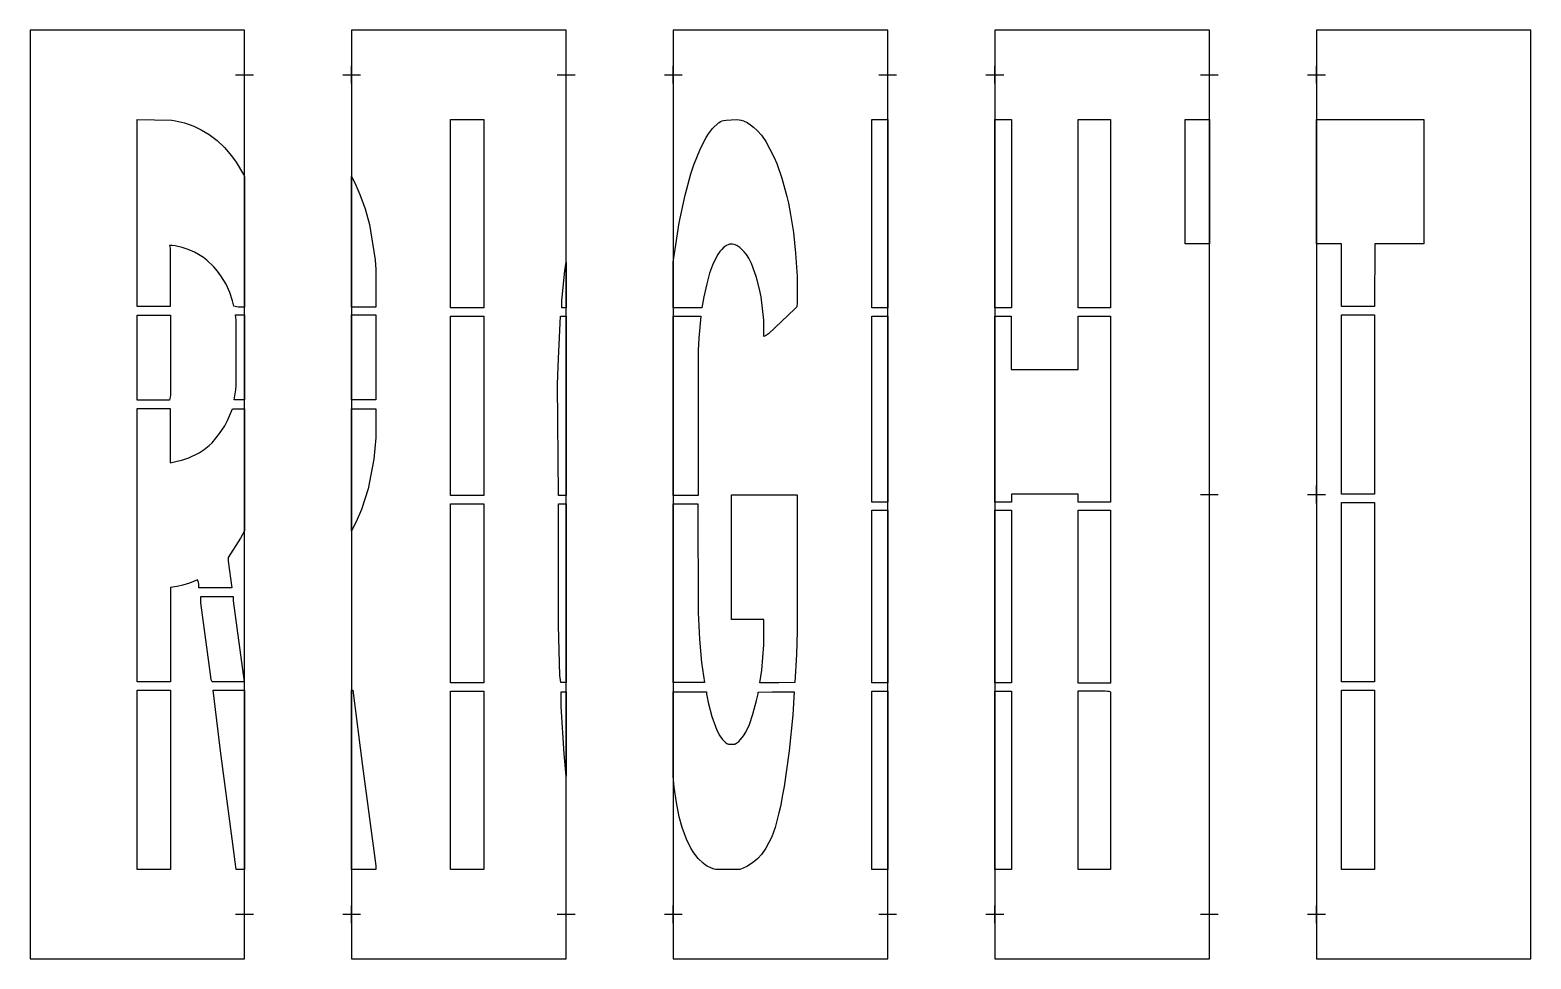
# Model space of a CAD drawing. Header units: inches. Extents: x 0 to 168, y 0 to 104.
import ezdxf

# ---------------------------------------------------------------- set-up
doc = ezdxf.new("R2010")
doc.units = ezdxf.units.IN
doc.header["$MEASUREMENT"] = 0
doc.layers.add('CUT', color=1, linetype='Continuous')
doc.layers.add('REG', color=5, linetype='Continuous')

msp = doc.modelspace()

# ---------------------------------------------------------------- linework, layer by layer
at = {"layer": 'CUT'}
for points in [[(0, 0), (24, 0), (24, 104), (0, 104)], [(36, 0), (60, 0), (60, 104), (36, 104)], [(72, 0), (96, 0), (96, 104), (72, 104)], [(108, 0), (132, 0), (132, 104), (108, 104)], [(144, 0), (168, 0), (168, 104), (144, 104)], [(23.35, 72.99), (23.11, 73.01), (22.97, 73.03), (22.81, 73.09), (22.68, 73.69), (22.35, 74.61), (21.94, 75.55), (21.37, 76.48), (20.97, 77.02), (20.57, 77.49), (19.78, 78.23), (19.41, 78.52), (18.84, 78.88), (18.42, 79.12), (17.69, 79.42), (17.03, 79.66), (16.26, 79.84), (15.92, 79.89), (15.61, 79.89), (15.68, 79.59), (15.7, 79.24), (15.7, 73.03), (12.01, 73.03), (12.01, 94), (15.86, 93.92), (16.3, 93.84), (17.28, 93.61), (18.34, 93.22), (19.15, 92.84), (20.06, 92.29), (20.95, 91.62), (21.78, 90.83), (22.57, 89.91), (23.06, 89.22), (23.88, 87.82), (24, 87.59), (24, 72.99)], [(50.78, 94), (50.78, 72.91), (47.07, 72.91), (47.07, 94)], [(85.84, 73.12), (85.83, 73.05), (85.82, 73.03), (85.82, 73.01), (85.81, 73), (85.79, 72.97), (85.74, 72.92), (85.59, 72.77), (82.64, 69.98), (82.44, 69.83), (82.32, 69.75), (82.15, 69.68), (82.15, 71.51), (81.83, 74.12), (81.66, 75), (81.33, 76.3), (80.92, 77.45), (80.76, 77.85), (80.44, 78.46), (80.18, 78.86), (79.94, 79.18), (79.45, 79.65), (79.11, 79.88), (79, 79.93), (78.93, 79.95), (78.8, 79.99), (78.62, 80.02), (78.51, 80.03), (78.41, 80.03), (78.31, 80.01), (78.14, 79.96), (77.95, 79.87), (77.83, 79.8), (77.67, 79.68), (77.42, 79.44), (77.21, 79.21), (76.97, 78.86), (76.56, 78.08), (76.39, 77.68), (76.07, 76.76), (75.74, 75.57), (75.41, 74.12), (75.21, 72.91), (72, 72.91), (72, 78.01), (72.27, 79.95), (72.67, 82.4), (73.32, 85.51), (73.98, 87.89), (74.3, 88.89), (75.04, 90.74), (75.68, 91.97), (75.93, 92.36), (76.4, 92.98), (77.07, 93.61), (77.14, 93.66), (77.29, 93.74), (77.47, 93.83), (77.62, 93.87), (77.9, 93.92), (79.04, 93.99), (79.37, 93.95), (79.58, 93.91), (79.87, 93.82), (80.26, 93.64), (80.64, 93.39), (80.98, 93.14), (81.4, 92.75), (81.87, 92.21), (82.36, 91.52), (83.25, 89.82), (83.58, 89.04), (84.15, 87.43), (84.72, 85.36), (84.89, 84.63), (85.12, 83.36), (85.45, 81.33), (85.69, 79.03), (85.86, 76.42), (85.86, 73.33)], [(96, 94), (96, 72.91), (94.21, 72.91), (94.21, 94)], [(109.84, 94), (109.84, 72.91), (108, 72.91), (108, 94)], [(120.93, 94), (120.93, 72.91), (117.3, 72.91), (117.3, 94)], [(129.29, 80.05), (129.29, 93.99), (132, 93.99), (132, 80.05)], [(146.79, 80.05), (144, 80.05), (144, 93.99), (156, 93.99), (156, 80.06), (150.52, 80.06), (150.5, 73.03), (146.79, 73.03)], [(38.72, 72.99), (36, 72.99), (36, 87.59), (36.36, 86.89), (36.93, 85.59), (37.5, 83.97), (37.99, 82.21), (38.64, 78.26), (38.72, 77.18)], [(59.54, 72.91), (59.54, 73.73), (59.86, 77.03), (60, 78.01), (60, 72.91)], [(15.71, 72.09), (15.71, 63.13), (15.69, 62.88), (15.66, 62.74), (15.61, 62.57), (12, 62.57), (12, 72.09)], [(24, 72.13), (24, 62.58), (22.85, 62.58), (23.05, 63.7), (23.09, 64.2), (23.09, 71.51), (23, 72.13)], [(38.72, 72.13), (38.72, 62.58), (36, 62.58), (36, 72.13)], [(50.78, 71.98), (50.78, 51.89), (47.07, 51.89), (47.07, 71.98)], [(59.14, 51.89), (59.05, 64.37), (59.14, 67.21), (59.39, 71.98), (60, 71.98), (60, 51.89)], [(72, 51.89), (72, 71.98), (75.1, 71.98), (74.85, 69.51), (74.77, 68.13), (74.77, 51.89)], [(94.21, 51.16), (94.21, 71.98), (96, 71.98), (96, 51.16)], [(109.84, 51.16), (108, 51.16), (108, 71.98), (109.83, 71.98), (109.83, 66), (117.31, 66), (117.31, 71.98), (120.93, 71.98), (120.93, 51.16), (117.3, 51.16), (117.3, 52.04), (109.84, 52.04)], [(150.5, 52.04), (146.79, 52.04), (146.79, 72.1), (150.5, 72.1)], [(12, 31.02), (12, 61.61), (15.7, 61.61), (15.7, 55.55), (17.11, 55.88), (17.78, 56.11), (18.92, 56.65), (19.49, 57.04), (20.07, 57.49), (20.38, 57.8), (21.21, 58.82), (21.79, 59.68), (22.11, 60.29), (22.65, 61.6), (24, 61.6), (24, 47.95), (23.55, 47.1), (22.18, 44.94), (22.17, 44.81), (22.17, 44.54), (22.59, 41.54), (18.89, 41.54), (18.89, 41.98), (18.86, 42.15), (18.82, 42.27), (18.74, 42.46), (17.84, 42.08), (17.11, 41.85), (16.47, 41.69), (15.71, 41.57), (15.71, 31.02)], [(38.72, 61.6), (38.72, 58.35), (38.48, 55.97), (37.83, 52.63), (37.09, 50.33), (36.52, 48.94), (36, 47.95), (36, 61.6)], [(50.78, 30.91), (47.07, 30.91), (47.07, 50.96), (50.78, 50.96)], [(59.14, 50.96), (60, 50.96), (60, 30.96), (59.4, 30.96), (59.3, 31.73), (59.14, 37.33)], [(74.75, 50.96), (74.77, 38.78), (74.93, 35.79), (75.17, 33.18), (75.49, 30.96), (72, 30.96), (72, 50.96)], [(82.14, 38), (78.51, 38), (78.51, 51.95), (85.85, 51.95), (85.85, 36.71), (85.78, 34.1), (85.6, 30.97), (83.83, 30.93), (83.44, 30.93), (83.04, 30.93), (81.68, 30.93), (81.9, 32.34), (82.14, 35.18)], [(150.5, 51.11), (150.5, 31.02), (146.79, 31.02), (146.79, 51.11)], [(94.21, 30.9), (94.21, 50.24), (96, 50.24), (96, 30.9)], [(108, 30.9), (108, 50.24), (109.84, 50.24), (109.84, 30.9)], [(120.93, 30.87), (117.3, 30.87), (117.3, 50.24), (120.93, 50.24)], [(20.28, 31.26), (20.22, 31.59), (19.12, 39.86), (19.12, 40.59), (22.75, 40.59), (22.75, 40.09), (23.98, 31.03), (20.37, 31.03)], [(15.71, 30.09), (15.71, 10), (12, 10), (12, 30.09)], [(24, 30.09), (24, 10.01), (23.09, 10.01), (22.61, 13.47), (21.31, 23.29), (20.49, 30.09)], [(36.12, 30.09), (37.22, 21.57), (38.71, 10.43), (38.71, 10.01), (36, 10.01), (36, 30.09)], [(50.78, 10), (47.07, 10), (47.07, 29.97), (50.78, 29.97)], [(59.78, 22.98), (59.46, 28.27), (59.46, 29.92), (60, 29.92), (60, 20.47)], [(79.12, 24.19), (79.33, 24.35), (79.54, 24.56), (79.86, 24.99), (80.11, 25.38), (80.52, 26.24), (80.92, 27.39), (81.33, 28.93), (81.49, 29.69), (81.5, 29.88), (83.06, 29.91), (83.45, 29.91), (83.84, 29.92), (85.53, 29.92), (85.37, 27.35), (84.97, 23.29), (84.4, 19.3), (84.24, 18.38), (83.99, 17.07), (83.83, 16.36), (83.42, 14.73), (83.02, 13.66), (82.36, 12.42), (81.87, 11.71), (81.46, 11.26), (81.22, 11.04), (80.92, 10.81), (80.31, 10.39), (79.83, 10.17), (79.46, 10.02), (79.41, 10.01), (79.21, 10), (77.07, 10), (76.78, 10.03), (76.58, 10.07), (76.28, 10.17), (75.79, 10.39), (75.6, 10.51), (75.35, 10.73), (74.78, 11.25), (74.31, 11.87), (73.98, 12.42), (73.49, 13.43), (73.01, 14.73), (72.67, 15.92), (72.35, 17.53), (72.11, 19.22), (72, 20.47), (72, 29.92), (75.73, 29.92), (75.73, 29.63), (75.78, 29.3), (75.91, 28.7), (76.31, 27.16), (76.72, 26.01), (76.88, 25.61), (77.2, 25), (77.51, 24.58), (77.68, 24.38), (77.88, 24.2), (77.99, 24.13), (78.05, 24.1), (78.11, 24.08), (78.18, 24.06), (78.31, 24.04), (78.66, 24.04), (78.83, 24.05), (78.89, 24.06), (78.92, 24.07), (78.97, 24.09)], [(94.21, 10), (94.21, 29.98), (96, 29.98), (96, 10)], [(109.84, 10), (108, 10), (108, 29.98), (109.84, 29.98)], [(117.3, 30.01), (120.34, 30.01), (120.59, 29.99), (120.74, 29.97), (120.93, 29.91), (120.93, 10), (117.3, 10)], [(150.5, 30.09), (150.5, 10), (146.79, 10), (146.79, 30.09)]]:
    msp.add_lwpolyline(points, close=True, dxfattribs=at)
at = {"layer": 'REG'}
for points in [[(24, 98), (24, 100)], [(36, 98), (36, 100)], [(60, 98), (60, 100)], [(72, 98), (72, 100)], [(96, 98), (96, 100)], [(108, 98), (108, 100)], [(132, 98), (132, 100)], [(144, 98), (144, 100)], [(23, 99), (25, 99)], [(35, 99), (37, 99)], [(59, 99), (61, 99)], [(71, 99), (73, 99)], [(95, 99), (97, 99)], [(107, 99), (109, 99)], [(131, 99), (133, 99)], [(143, 99), (145, 99)], [(132, 51), (132, 53)], [(144, 51), (144, 53)], [(131, 52), (133, 52)], [(143, 52), (145, 52)], [(24, 4), (24, 6)], [(36, 4), (36, 6)], [(60, 4), (60, 6)], [(72, 4), (72, 6)], [(96, 4), (96, 6)], [(108, 4), (108, 6)], [(132, 4), (132, 6)], [(144, 4), (144, 6)], [(23, 5), (25, 5)], [(35, 5), (37, 5)], [(59, 5), (61, 5)], [(71, 5), (73, 5)], [(95, 5), (97, 5)], [(107, 5), (109, 5)], [(131, 5), (133, 5)], [(143, 5), (145, 5)]]:
    msp.add_lwpolyline(points, dxfattribs=at)

doc.saveas('drawing.dxf')
